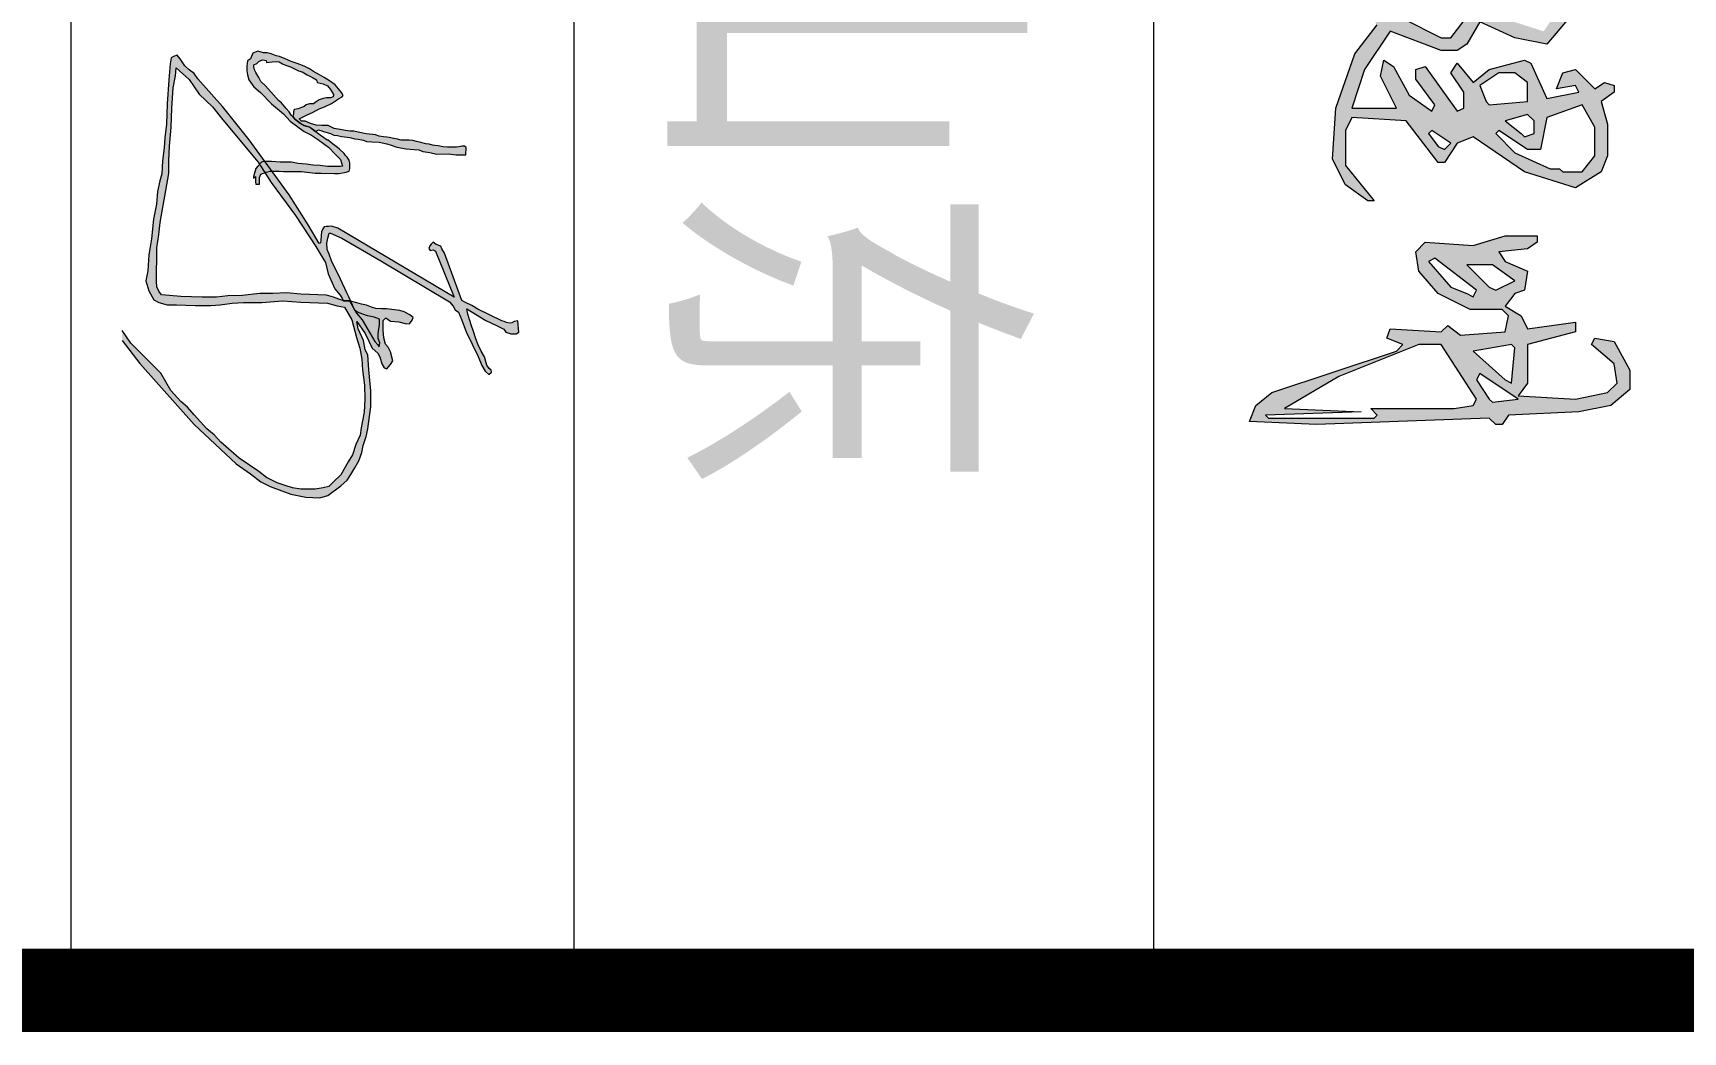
# Model space of a CAD drawing. Header units: inches. Extents: x -3733042 to -3450527, y 579159 to 997713.
# Drawn here: x -3553045 to -3550073, y 657438 to 659237 of the extents above; entities that cross this region are included whole.
import ezdxf
from ezdxf.enums import TextEntityAlignment as Align

# ---------------------------------------------------------------- set-up
doc = ezdxf.new("R2010")
doc.units = ezdxf.units.IN
doc.header["$LTSCALE"] = 1000
doc.header["$MEASUREMENT"] = 0
doc.linetypes.add('LENGSHUI', pattern=[22, 20, -1, 0, -1])
doc.layers.get('0').update_dxf_attribs({"lineweight": 18})
doc.layers.add('00签名', color=7, linetype='LENGSHUI', lineweight=18)
doc.layers.add('PUB_TITLE', color=153, linetype='Continuous', lineweight=18)
doc.styles.add('-黑体', font='', dxfattribs={"width": 0.7})
doc.styles.get('-黑体').set_extended_font_data('微软雅黑')

msp = doc.modelspace()

# ---------------------------------------------------------------- hatches: boundary and pattern name
at = {"layer": '00签名', "linetype": 'Continuous'}
h = msp.add_hatch(color=256, dxfattribs=at)
h.paths.add_polyline_path([(-3550220.5, 658986.6), (-3550208.9, 659015.4), (-3550208.9, 659073), (-3550220.5, 659113.3), (-3550197.4, 659130.6), (-3550197.4, 659142.1), (-3550214.7, 659147.9), (-3550232, 659136.4), (-3550266.5, 659170.9), (-3550289.6, 659165.2), (-3550301.1, 659136.4), (-3550266.5, 659142.1), (-3550260.8, 659130.6), (-3550318.4, 659119.1), (-3550347.2, 659182.4), (-3550358.7, 659188.2), (-3550422, 659170.9), (-3550450.9, 659147.9), (-3550479.7, 659182.4), (-3550491.2, 659165.2), (-3550468.1, 659130.6), (-3550468.1, 659101.8), (-3550479.7, 659096), (-3550537.3, 659176.7), (-3550554.5, 659170.9), (-3550554.5, 659153.6), (-3550520, 659107.6), (-3550525.7, 659096), (-3550566.1, 659124.8), (-3550594.8, 659176.7), (-3550612.1, 659188.2), (-3550617.9, 659159.4), (-3550589.1, 659101.8), (-3550669.7, 659101.8), (-3550646.7, 659170.9), (-3550600.6, 659240), (-3550508.4, 659205.5), (-3550479.7, 659205.5), (-3550462.4, 659217), (-3550439.3, 659257.3), (-3550376, 659228.5), (-3550318.4, 659217), (-3550255, 659291.9), (-3550255, 659309.2), (-3550272.3, 659314.9), (-3550324.1, 659240), (-3550450.9, 659280.4), (-3550491.2, 659228.5), (-3550508.4, 659228.5), (-3550577.6, 659263.1), (-3550543, 659303.4), (-3550514.2, 659366.8), (-3550525.7, 659378.3), (-3550635.2, 659343.7), (-3550664, 659303.4), (-3550623.7, 659251.6), (-3550664, 659199.7), (-3550698.5, 659101.8), (-3550704.3, 659009.6), (-3550681.2, 658963.6), (-3550640.9, 658934.8), (-3550629.4, 658934.8), (-3550681.2, 658998.1), (-3550681.2, 659061.5), (-3550669.7, 659084.5), (-3550571.8, 659078.8), (-3550514.2, 659003.9), (-3550502.7, 659003.9), (-3550479.7, 659038.4), (-3550450.9, 659050), (-3550358.7, 658986.6), (-3550266.5, 658957.8)], flags=0)
h.paths.add_polyline_path([(-3550255, 659107.6), (-3550232, 659067.2), (-3550232, 659015.4), (-3550255, 658986.6), (-3550289.6, 658986.6), (-3550295.3, 658992.4), (-3550312.6, 658992.4), (-3550376, 659021.2), (-3550410.5, 659055.7), (-3550404.8, 659061.5), (-3550352.9, 659026.9), (-3550329.9, 659026.9), (-3550318.4, 659084.5)], flags=0)
h.paths.add_polyline_path([(-3550352.9, 659113.3), (-3550422, 659107.6), (-3550427.8, 659113.3), (-3550439.3, 659142.1), (-3550404.8, 659165.2), (-3550376, 659165.2), (-3550352.9, 659147.9)], flags=0)
h.paths.add_polyline_path([(-3550341.4, 659078.8), (-3550341.4, 659055.7), (-3550358.7, 659050), (-3550364.5, 659055.7), (-3550393.3, 659078.8), (-3550352.9, 659090.3)], flags=0)
h.paths.add_polyline_path([(-3550491.2, 659038.4), (-3550502.7, 659026.9), (-3550514.2, 659032.7), (-3550531.5, 659055.7), (-3550525.7, 659061.5)], flags=0)
h.paths.add_polyline_path([(-3550560.3, 659332.2), (-3550606.4, 659274.6), (-3550612.1, 659280.4), (-3550635.2, 659309.2), (-3550566.1, 659343.7)], flags=0)
h.paths.add_polyline_path([(-3550266.5, 658698.6), (-3550266.5, 658715.9), (-3550352.9, 658704.4), (-3550364.5, 658727.4), (-3550393.3, 658744.7), (-3550376, 658767.7), (-3550358.7, 658773.5), (-3550352.9, 658808), (-3550393.3, 658825.3), (-3550404.8, 658842.6), (-3550352.9, 658848.4), (-3550335.6, 658859.9), (-3550335.6, 658871.4), (-3550393.3, 658871.4), (-3550450.9, 658854.1), (-3550537.3, 658859.9), (-3550554.5, 658842.6), (-3550548.8, 658808), (-3550514.2, 658767.7), (-3550456.6, 658738.9), (-3550399, 658738.9), (-3550387.5, 658727.4), (-3550393.3, 658698.6), (-3550473.9, 658692.8), (-3550496.9, 658710.1), (-3550508.4, 658698.6), (-3550600.6, 658704.4), (-3550606.4, 658687.1), (-3550577.6, 658675.6), (-3550589.1, 658664), (-3550813.7, 658589.2), (-3550842.5, 658566.1), (-3550854, 658537.3), (-3550733.1, 658531.6), (-3550422, 658543.1), (-3550410.5, 658531.6), (-3550399, 658531.6), (-3550387.5, 658548.8), (-3550260.8, 658554.6), (-3550203.2, 658566.1), (-3550168.6, 658594.9), (-3550168.6, 658629.5), (-3550197.4, 658681.3), (-3550232, 658687.1), (-3550237.7, 658675.6), (-3550197.4, 658641), (-3550191.7, 658606.4), (-3550208.9, 658589.2), (-3550266.5, 658577.6), (-3550370.2, 658583.4), (-3550352.9, 658606.4), (-3550352.9, 658675.6)], flags=0)
h.paths.add_polyline_path([(-3550376, 658669.8), (-3550381.7, 658606.4), (-3550393.3, 658612.2), (-3550450.9, 658664), (-3550381.7, 658675.6)], flags=0)
h.paths.add_polyline_path([(-3550410.5, 658773.5), (-3550422, 658779.2), (-3550462.4, 658819.6), (-3550416.3, 658819.6), (-3550376, 658790.8)], flags=0)
h.paths.add_polyline_path([(-3550370.2, 658577.6), (-3550416.3, 658571.9), (-3550422, 658577.6), (-3550445.1, 658612.2), (-3550439.3, 658623.7)], flags=0)
h.paths.add_polyline_path([(-3550450.9, 658762), (-3550462.4, 658767.7), (-3550491.2, 658779.2), (-3550531.5, 658825.3), (-3550520, 658831.1), (-3550445.1, 658773.5)], flags=0)
h.paths.add_polyline_path([(-3550445.1, 658577.6), (-3550450.9, 658566.1), (-3550485.4, 658560.4), (-3550635.2, 658560.4), (-3550623.7, 658548.8), (-3550629.4, 658543.1), (-3550819.5, 658543.1), (-3550825.3, 658548.8), (-3550652.5, 658554.6), (-3550790.7, 658560.4), (-3550692.8, 658618), (-3550548.8, 658675.6), (-3550508.4, 658675.6)], flags=0)
for points in [[(-3552264.5, 659030.5), (-3552267.5, 659033), (-3552272, 659033), (-3552277.6, 659032), (-3552282.1, 659031.5), (-3552288.1, 659031.5), (-3552292.6, 659031.5), (-3552298.2, 659031.5), (-3552306.2, 659032), (-3552314.8, 659033.5), (-3552320.8, 659034.5), (-3552325.3, 659035), (-3552331.3, 659036.5), (-3552337.4, 659037.5), (-3552346.4, 659039.6), (-3552353.9, 659041.6), (-3552360.5, 659043.1), (-3552367.5, 659044.1), (-3552375.1, 659044.1), (-3552381.6, 659044.1), (-3552388.1, 659045.6), (-3552395.1, 659047.1), (-3552403.2, 659048.6), (-3552407.7, 659049.1), (-3552413.2, 659050.1), (-3552421.3, 659051.1), (-3552427.8, 659053.6), (-3552432.8, 659054.1), (-3552439.4, 659054.6), (-3552444.9, 659055.6), (-3552459, 659058.6), (-3552467.1, 659060.4), (-3552473.4, 659060.4), (-3552481.6, 659061.3), (-3552491.5, 659063.1), (-3552502.3, 659064.9), (-3552513.1, 659070.3), (-3552524.9, 659070.3), (-3552534.8, 659071.2), (-3552544.7, 659073.9), (-3552554.7, 659078.4), (-3552561, 659078.4), (-3552565.5, 659082.1), (-3552558.3, 659085.7), (-3552551, 659089.3), (-3552541.1, 659093.8), (-3552529.4, 659100.1), (-3552519.5, 659103.7), (-3552506.8, 659110.1), (-3552494.2, 659118.2), (-3552487.9, 659121.8), (-3552486.1, 659124.5), (-3552488.8, 659129.9), (-3552494.2, 659136.2), (-3552500.5, 659143.5), (-3552510.4, 659150.7), (-3552520.4, 659157), (-3552528.5, 659161.5), (-3552539.3, 659167.8), (-3552546.5, 659172.4), (-3552556.5, 659176.9), (-3552569.1, 659182.3), (-3552579.9, 659185.9), (-3552590.8, 659190.4), (-3552600.7, 659194.9), (-3552607, 659195.8), (-3552616, 659199.4), (-3552623.2, 659201.3), (-3552629.6, 659201.3), (-3552639.5, 659204), (-3552648.5, 659200.4), (-3552653, 659190.4), (-3552658.4, 659186.8), (-3552659.3, 659176.9), (-3552659.3, 659168.7), (-3552658.4, 659161.5), (-3552655.7, 659152.5), (-3552646.7, 659139.9), (-3552635, 659129.9), (-3552615.1, 659109.2), (-3552593.5, 659091.1), (-3552581.7, 659078.4), (-3552556.5, 659059.5), (-3552542.9, 659053.2), (-3552532.1, 659045.9), (-3552512.2, 659031.5), (-3552499.6, 659017.9), (-3552490.6, 659008.9), (-3552487, 658997.2), (-3552491.5, 658996.3), (-3552502.3, 658996.3), (-3552514, 658996.3), (-3552527.6, 658998.1), (-3552540.2, 658999), (-3552552.9, 659000.8), (-3552567.3, 659001.7), (-3552579, 659004.4), (-3552588, 659004.4), (-3552599.8, 659004.4), (-3552615.1, 659005.3), (-3552625, 659005.3), (-3552629.6, 659005.3), (-3552633.2, 659004.4), (-3552639.5, 658997.2), (-3552643.1, 658992.7), (-3552645.8, 658984.5), (-3552647.6, 658978.2), (-3552647.6, 658976.4), (-3552647.6, 658974.6), (-3552644, 658978.2), (-3552644, 658974.6), (-3552644, 658968.3), (-3552643.1, 658964.7), (-3552636.8, 658964.7), (-3552636.8, 658971), (-3552636.8, 658976.4), (-3552634.1, 658982.7), (-3552625, 658986.3), (-3552617.8, 658988.2), (-3552610.6, 658988.2), (-3552601.6, 658988.2), (-3552593.5, 658987.2), (-3552578.1, 658987.2), (-3552568.2, 658987.2), (-3552561, 658987.2), (-3552536.6, 658984.5), (-3552525.8, 658984.5), (-3552501.4, 658983.6), (-3552493.3, 658983.6), (-3552480.7, 658986.3), (-3552475.2, 658988.2), (-3552474.3, 658992.7), (-3552474.3, 658996.3), (-3552474.3, 659002.6), (-3552475.2, 659008), (-3552478.9, 659013.4), (-3552482.5, 659017), (-3552484.3, 659019.8), (-3552492.4, 659027.9), (-3552496, 659030.6), (-3552498.7, 659032.4), (-3552505.9, 659037.8), (-3552513.1, 659044.1), (-3552515, 659044.1), (-3552521.3, 659048.7), (-3552527.6, 659053.2), (-3552532.1, 659056.8), (-3552535.7, 659059.5), (-3552541.1, 659064), (-3552546.5, 659067.6), (-3552556.5, 659070.3), (-3552562.8, 659073.9), (-3552573.6, 659082.1), (-3552579, 659088.4), (-3552583.5, 659094.7), (-3552588.9, 659101), (-3552597.1, 659111), (-3552602.5, 659115.5), (-3552611.5, 659125.4), (-3552625.9, 659141.7), (-3552634.1, 659149.8), (-3552637.7, 659157), (-3552643.1, 659166), (-3552645.8, 659170.6), (-3552646.7, 659176), (-3552646.7, 659179.6), (-3552641.3, 659182.3), (-3552637.7, 659185.9), (-3552634.1, 659187.7), (-3552630.5, 659188.6), (-3552625, 659187.7), (-3552624.1, 659184.1), (-3552614.2, 659185), (-3552607.9, 659185.9), (-3552601.6, 659185), (-3552595.3, 659181.4), (-3552589.8, 659178.7), (-3552580.8, 659176), (-3552572.7, 659171.5), (-3552566.4, 659168.7), (-3552560.1, 659166.9), (-3552551, 659161.5), (-3552541.1, 659157), (-3552533.9, 659152.5), (-3552533, 659148), (-3552522.2, 659145.3), (-3552514, 659141.7), (-3552508.6, 659135.3), (-3552503.2, 659126.3), (-3552504.1, 659121.8), (-3552508.6, 659120), (-3552515.9, 659120), (-3552522.2, 659119.1), (-3552529.4, 659116.4), (-3552534.8, 659112.8), (-3552539.3, 659109.2), (-3552546.5, 659109.2), (-3552552.9, 659107.3), (-3552556.5, 659104.6), (-3552561, 659102.8), (-3552567.3, 659100.1), (-3552574.5, 659099.2), (-3552575.4, 659094.7), (-3552575.4, 659092), (-3552576.9, 659086.4), (-3552573.6, 659082.1), (-3552563.5, 659074.7), (-3552556.5, 659070.3), (-3552552.7, 659069.3), (-3552546.5, 659068.1), (-3552541.1, 659064), (-3552535.7, 659059.5), (-3552530.2, 659062.8), (-3552524.5, 659060.7), (-3552523.1, 659060), (-3552509.1, 659056), (-3552502.9, 659053.2), (-3552496.2, 659052.6), (-3552489.2, 659050.6), (-3552483.8, 659050.1), (-3552474.3, 659048.6), (-3552464.9, 659046.1), (-3552459, 659045.9), (-3552449.7, 659043.7), (-3552444.1, 659041.6), (-3552434.3, 659041), (-3552421.1, 659040.1), (-3552407.7, 659037.6), (-3552399.8, 659035.2), (-3552389.3, 659031.1), (-3552372.9, 659028.1), (-3552358.4, 659027.4), (-3552349.7, 659026.8), (-3552342.8, 659023.7), (-3552330.2, 659021.8), (-3552317.1, 659018.7), (-3552297, 659019.3), (-3552282.6, 659017.4), (-3552270.7, 659017.4), (-3552265, 659017.4)], [(-3552883.9, 658683.2), (-3552852.1, 658641.8), (-3552754.4, 658531.8), (-3552679, 658460.7), (-3552653.2, 658442.8), (-3552634.1, 658428.7), (-3552617.8, 658420.3), (-3552580.2, 658406.2), (-3552553.2, 658401.2), (-3552528, 658400), (-3552513.4, 658404), (-3552490.2, 658421.1), (-3552478.7, 658431.5), (-3552472.3, 658442), (-3552465.3, 658453.9), (-3552457.8, 658466.4), (-3552452.4, 658481.3), (-3552449.9, 658493.8), (-3552444.9, 658510.2), (-3552441.4, 658524.1), (-3552438.4, 658546.5), (-3552436.4, 658563.9), (-3552436.4, 658592.3), (-3552439.9, 658630.1), (-3552441.4, 658657.5), (-3552446.4, 658666.5), (-3552449.4, 658682.9), (-3552458.8, 658703.8), (-3552461.3, 658717.2), (-3552446.4, 658695.8), (-3552434, 658669.4), (-3552423.5, 658660), (-3552420, 658653.5), (-3552416.5, 658641.1), (-3552412.1, 658634.1), (-3552407.6, 658632.1), (-3552401.1, 658639.6), (-3552396.7, 658646.5), (-3552401.1, 658662.5), (-3552405.1, 658670.9), (-3552410.1, 658676.4), (-3552412.6, 658687.9), (-3552414.1, 658700.8), (-3552414.1, 658719.2), (-3552409.5, 658723.9), (-3552400.7, 658718.2), (-3552385.7, 658717), (-3552374.4, 658713.8), (-3552366.9, 658713.2), (-3552361.9, 658719.5), (-3552360, 658724.5), (-3552366.2, 658729.5), (-3552376.3, 658734.6), (-3552383.8, 658737.1), (-3552393.8, 658738.3), (-3552408.3, 658740.2), (-3552417, 658740.2), (-3552427.1, 658740.8), (-3552435.2, 658743.3), (-3552444, 658746.5), (-3552452.8, 658748.4), (-3552461.6, 658750.9), (-3552475.4, 658754.6), (-3552484.8, 658754.6), (-3552493.6, 658757.8), (-3552503.6, 658760.9), (-3552516.2, 658764.7), (-3552562.1, 658766.6), (-3552588, 658768.9), (-3552612.8, 658767.8), (-3552636.4, 658767.8), (-3552668, 658764.4), (-3552693.9, 658763.3), (-3552714.1, 658761), (-3552740.1, 658761), (-3552778.4, 658762.1), (-3552798.6, 658764.4), (-3552813.3, 658765.6), (-3552817.8, 658772.2), (-3552821.7, 658780), (-3552822.2, 658789.5), (-3552822.2, 658808.9), (-3552821.7, 658827.8), (-3552821.7, 658850.1), (-3552818.3, 658874), (-3552815.5, 658895.6), (-3552800, 658984), (-3552800, 659007.1), (-3552798.6, 659033.1), (-3552795.8, 659067.4), (-3552794.4, 659101.8), (-3552792.3, 659138.2), (-3552788.1, 659160), (-3552786.7, 659174), (-3552763.6, 659152.9), (-3552745.4, 659127), (-3552721.6, 659103.9), (-3552702.7, 659080.7), (-3552639, 659004.2), (-3552615.5, 658967.5), (-3552571.9, 658908.2), (-3552535.4, 658852.4), (-3552527.7, 658839.3), (-3552517.9, 658823.7), (-3552513.1, 658803.2), (-3552500.9, 658776), (-3552491.6, 658764.8), (-3552487.8, 658758.9), (-3552485.7, 658754.6), (-3552474.9, 658754.6), (-3552462, 658732.6), (-3552452.1, 658720.1), (-3552437.5, 658695.5), (-3552428.8, 658681.3), (-3552423.7, 658675.3), (-3552421.1, 658671.4), (-3552420.2, 658678.7), (-3552422.8, 658686.5), (-3552423.2, 658695.1), (-3552420.6, 658711.9), (-3552420.6, 658721.4), (-3552430.1, 658725.3), (-3552442.2, 658727.4), (-3552450.8, 658730.5), (-3552460.3, 658734.3), (-3552465, 658737.4), (-3552475.8, 658761.9), (-3552479.7, 658768.8), (-3552483.1, 658777), (-3552487.4, 658785.6), (-3552494.3, 658801.2), (-3552501.7, 658815.4), (-3552507.3, 658826.6), (-3552511.1, 658838.3), (-3552514.6, 658846.9), (-3552515.4, 658858.1), (-3552513.7, 658867.6), (-3552511.1, 658876.2), (-3552508.6, 658876.6), (-3552488.3, 658867.6), (-3552418.1, 658826.8), (-3552294.6, 658752.9), (-3552288, 658745), (-3552284.6, 658738.3), (-3552278.4, 658733.9), (-3552272.1, 658720), (-3552264.4, 658698.8), (-3552243.2, 658654), (-3552236.5, 658638.1), (-3552230.2, 658628), (-3552223.5, 658621.7), (-3552218.7, 658626), (-3552219.7, 658629.4), (-3552223, 658632.8), (-3552227.4, 658638.6), (-3552231.7, 658653.5), (-3552237.5, 658664.1), (-3552243.2, 658675.2), (-3552247.1, 658686.2), (-3552251.9, 658701.2), (-3552254.8, 658709.4), (-3552258.6, 658720.9), (-3552261.5, 658730.6), (-3552263, 658736.3), (-3552263.5, 658740.2), (-3552229.3, 658719), (-3552210, 658710.3), (-3552197, 658703.6), (-3552193.2, 658698.3), (-3552184, 658694.9), (-3552174.4, 658694.9), (-3552169.9, 658698), (-3552171.4, 658718.3), (-3552178, 658717.4), (-3552182.2, 658715), (-3552186.5, 658714.1), (-3552191.7, 658715.5), (-3552196, 658717.4), (-3552200.2, 658718.8), (-3552243.3, 658739.6), (-3552254.1, 658746.3), (-3552266, 658751.5), (-3552272.6, 658755.2), (-3552303.3, 658840.4), (-3552308.1, 658848), (-3552310, 658852.8), (-3552318.5, 658856.1), (-3552324.2, 658860), (-3552327.5, 658856.4), (-3552329.9, 658853.4), (-3552331.5, 658848.7), (-3552329.2, 658845.4), (-3552323.9, 658846.4), (-3552319.9, 658844.1), (-3552286, 658761), (-3552495.6, 658885.7), (-3552507.2, 658889.2), (-3552512.4, 658888.5), (-3552516.5, 658888.5), (-3552520.2, 658888.1), (-3552522.8, 658884), (-3552525, 658878.8), (-3552525.7, 658872.1), (-3552526.5, 658863.6), (-3552526.8, 658858.8), (-3552529.1, 658857.7), (-3552548.9, 658891.3), (-3552583.4, 658945.5), (-3552655.5, 659044.8), (-3552703.4, 659104.7), (-3552747.7, 659154.5), (-3552754.3, 659163.7), (-3552763.5, 659170.4), (-3552771, 659177.9), (-3552779.4, 659190.4), (-3552785.3, 659197.1), (-3552791.9, 659194.6), (-3552796.1, 659192.1), (-3552797.8, 659181.2), (-3552800.3, 659152.8), (-3552802.8, 659109.3), (-3552804.5, 659072.5), (-3552807, 659048.3), (-3552808.7, 659029.9), (-3552811.2, 659006.5), (-3552812.8, 658983.1), (-3552816.2, 658970.5), (-3552820.4, 658951.3), (-3552822, 658928.7), (-3552827.9, 658901.9), (-3552831.2, 658866), (-3552836.2, 658837.6), (-3552837.9, 658808.3), (-3552841.2, 658790.7), (-3552836.2, 658772.3), (-3552827, 658756.4), (-3552817.8, 658751.4), (-3552802.8, 658747.2), (-3552786.1, 658747.2), (-3552752.7, 658746.4), (-3552724.3, 658746.4), (-3552707.5, 658747.2), (-3552685.8, 658750.6), (-3552665.8, 658751.4), (-3552644.9, 658751.4), (-3552632.3, 658751.4), (-3552594.7, 658754.8), (-3552562.1, 658752.3), (-3552514.5, 658750.6), (-3552497, 658745.6), (-3552483.6, 658743.1), (-3552470.2, 658720.5), (-3552461.9, 658688.7), (-3552456, 658669.5), (-3552452.7, 658649.4), (-3552451, 658630.2), (-3552447.7, 658602.6), (-3552446.8, 658577.5), (-3552448.5, 658554.1), (-3552453.5, 658525.6), (-3552455.2, 658512.3), (-3552463.5, 658495.5), (-3552469.4, 658477.1), (-3552476.9, 658464.6), (-3552490.3, 658441.2), (-3552503.6, 658428.7), (-3552512, 658420.3), (-3552522, 658417.8), (-3552536.2, 658415.3), (-3552552.1, 658415.3), (-3552562.1, 658415.3), (-3552577.2, 658417.8), (-3552590.5, 658422), (-3552604.8, 658427), (-3552624, 658436.2), (-3552638.2, 658447), (-3552673.3, 658471.2), (-3552706.3, 658499.7), (-3552718.3, 658513.3), (-3552731.8, 658523.8), (-3552754.3, 658549.3), (-3552766.3, 658562.8), (-3552778.3, 658573.3), (-3552796.4, 658592.8), (-3552814.4, 658624.4), (-3552868.4, 658678.4), (-3552883.9, 658700.8)]]:
    msp.add_hatch(color=256, dxfattribs=at).paths.add_polyline_path(points, flags=0)

# ---------------------------------------------------------------- linework, layer by layer
for points in [[(-3550255, 659291.9), (-3550318.4, 659217), (-3550376, 659228.5), (-3550439.3, 659257.3), (-3550462.4, 659217), (-3550479.7, 659205.5), (-3550508.4, 659205.5), (-3550600.6, 659240), (-3550646.7, 659170.9), (-3550669.7, 659101.8), (-3550589.1, 659101.8), (-3550617.9, 659159.4), (-3550612.1, 659188.2), (-3550594.8, 659176.7), (-3550566.1, 659124.8), (-3550525.7, 659096), (-3550520, 659107.6), (-3550554.5, 659153.6), (-3550554.5, 659170.9), (-3550537.3, 659176.7), (-3550479.7, 659096), (-3550468.1, 659101.8), (-3550468.1, 659130.6), (-3550491.2, 659165.2), (-3550479.7, 659182.4), (-3550450.9, 659147.9), (-3550422, 659170.9), (-3550358.7, 659188.2), (-3550347.2, 659182.4), (-3550318.4, 659119.1), (-3550260.8, 659130.6), (-3550266.5, 659142.1), (-3550301.1, 659136.4), (-3550289.6, 659165.2), (-3550266.5, 659170.9), (-3550232, 659136.4), (-3550214.7, 659147.9), (-3550197.4, 659142.1), (-3550197.4, 659130.6), (-3550220.5, 659113.3), (-3550208.9, 659073), (-3550208.9, 659015.4), (-3550220.5, 658986.6), (-3550266.5, 658957.8), (-3550358.7, 658986.6), (-3550450.9, 659050), (-3550479.7, 659038.4), (-3550502.7, 659003.9), (-3550514.2, 659003.9), (-3550571.8, 659078.8), (-3550669.7, 659084.5), (-3550681.2, 659061.5), (-3550681.2, 658998.1), (-3550629.4, 658934.8)], [(-3550577.6, 659263.1), (-3550508.4, 659228.5), (-3550491.2, 659228.5), (-3550450.9, 659280.4)], [(-3550629.4, 658934.8), (-3550640.9, 658934.8), (-3550681.2, 658963.6), (-3550704.3, 659009.6), (-3550698.5, 659101.8), (-3550664, 659199.7), (-3550623.7, 659251.6)], [(-3552883.9, 658683.2), (-3552852.1, 658641.8), (-3552754.4, 658531.8), (-3552679, 658460.7), (-3552653.2, 658442.8), (-3552634.1, 658428.7), (-3552617.8, 658420.3), (-3552580.2, 658406.2), (-3552553.2, 658401.2), (-3552528, 658400), (-3552513.4, 658404), (-3552490.2, 658421.1), (-3552478.7, 658431.5), (-3552472.3, 658442), (-3552465.3, 658453.9), (-3552457.8, 658466.4), (-3552452.4, 658481.3), (-3552449.9, 658493.8), (-3552444.9, 658510.2), (-3552441.4, 658524.1), (-3552438.4, 658546.5), (-3552436.4, 658563.9), (-3552436.4, 658592.3), (-3552439.9, 658630.1), (-3552441.4, 658657.5), (-3552446.4, 658666.5), (-3552449.4, 658682.9), (-3552458.8, 658703.8), (-3552461.3, 658717.2), (-3552446.4, 658695.8), (-3552434, 658669.4), (-3552423.5, 658660), (-3552420, 658653.5), (-3552416.5, 658641.1), (-3552412.1, 658634.1), (-3552407.6, 658632.1), (-3552401.1, 658639.6), (-3552396.7, 658646.5), (-3552401.1, 658662.5), (-3552405.1, 658670.9), (-3552410.1, 658676.4), (-3552412.6, 658687.9), (-3552414.1, 658700.8), (-3552414.1, 658719.2), (-3552409.5, 658723.9), (-3552400.7, 658718.2), (-3552385.7, 658717), (-3552374.4, 658713.8), (-3552366.9, 658713.2), (-3552361.9, 658719.5), (-3552360, 658724.5), (-3552366.2, 658729.5), (-3552376.3, 658734.6), (-3552383.8, 658737.1), (-3552393.8, 658738.3), (-3552408.3, 658740.2), (-3552417, 658740.2), (-3552427.1, 658740.8), (-3552435.2, 658743.3), (-3552444, 658746.5), (-3552452.8, 658748.4), (-3552461.6, 658750.9), (-3552475.4, 658754.6), (-3552484.8, 658754.6), (-3552493.6, 658757.8), (-3552503.6, 658760.9), (-3552516.2, 658764.7), (-3552562.1, 658766.6), (-3552588, 658768.9), (-3552612.8, 658767.8), (-3552636.4, 658767.8), (-3552668, 658764.4), (-3552693.9, 658763.3), (-3552714.1, 658761), (-3552740.1, 658761), (-3552778.4, 658762.1), (-3552798.6, 658764.4), (-3552813.3, 658765.6), (-3552817.8, 658772.2), (-3552821.7, 658780), (-3552822.2, 658789.5), (-3552822.2, 658808.9), (-3552821.7, 658827.8), (-3552821.7, 658850.1), (-3552818.3, 658874), (-3552815.5, 658895.6), (-3552800, 658984), (-3552800, 659007.1), (-3552798.6, 659033.1), (-3552795.8, 659067.4), (-3552794.4, 659101.8), (-3552792.3, 659138.2), (-3552788.1, 659160), (-3552786.7, 659174), (-3552763.6, 659152.9), (-3552745.4, 659127), (-3552721.6, 659103.9), (-3552702.7, 659080.7), (-3552639, 659004.2), (-3552615.5, 658967.5), (-3552571.9, 658908.2), (-3552535.4, 658852.4), (-3552527.7, 658839.3), (-3552517.9, 658823.7), (-3552513.1, 658803.2), (-3552500.9, 658776), (-3552491.6, 658764.8), (-3552487.8, 658758.9), (-3552485.7, 658754.6), (-3552474.9, 658754.6), (-3552462, 658732.6), (-3552452.1, 658720.1), (-3552437.5, 658695.5), (-3552428.8, 658681.3), (-3552423.7, 658675.3), (-3552421.1, 658671.4), (-3552420.2, 658678.7), (-3552422.8, 658686.5), (-3552423.2, 658695.1), (-3552420.6, 658711.9), (-3552420.6, 658721.4), (-3552430.1, 658725.3), (-3552442.2, 658727.4), (-3552450.8, 658730.5), (-3552460.3, 658734.3), (-3552465, 658737.4), (-3552475.8, 658761.9), (-3552479.7, 658768.8), (-3552483.1, 658777), (-3552487.4, 658785.6), (-3552494.3, 658801.2), (-3552501.7, 658815.4), (-3552507.3, 658826.6), (-3552511.1, 658838.3), (-3552514.6, 658846.9), (-3552515.4, 658858.1), (-3552513.7, 658867.6), (-3552511.1, 658876.2), (-3552508.6, 658876.6), (-3552488.3, 658867.6), (-3552418.1, 658826.8), (-3552294.6, 658752.9), (-3552288, 658745), (-3552284.6, 658738.3), (-3552278.4, 658733.9), (-3552272.1, 658720), (-3552264.4, 658698.8), (-3552243.2, 658654), (-3552236.5, 658638.1), (-3552230.2, 658628), (-3552223.5, 658621.7), (-3552218.7, 658626), (-3552219.7, 658629.4), (-3552223, 658632.8), (-3552227.4, 658638.6), (-3552231.7, 658653.5), (-3552237.5, 658664.1), (-3552243.2, 658675.2), (-3552247.1, 658686.2), (-3552251.9, 658701.2), (-3552254.8, 658709.4), (-3552258.6, 658720.9), (-3552261.5, 658730.6), (-3552263, 658736.3), (-3552263.5, 658740.2), (-3552229.3, 658719), (-3552210, 658710.3), (-3552197, 658703.6), (-3552193.2, 658698.3), (-3552184, 658694.9), (-3552174.4, 658694.9), (-3552169.9, 658698), (-3552171.4, 658718.3), (-3552178, 658717.4), (-3552182.2, 658715), (-3552186.5, 658714.1), (-3552191.7, 658715.5), (-3552196, 658717.4), (-3552200.2, 658718.8), (-3552243.3, 658739.6), (-3552254.1, 658746.3), (-3552266, 658751.5), (-3552272.6, 658755.2), (-3552303.3, 658840.4), (-3552308.1, 658848), (-3552310, 658852.8), (-3552318.5, 658856.1), (-3552324.2, 658860), (-3552327.5, 658856.4), (-3552329.9, 658853.4), (-3552331.5, 658848.7), (-3552329.2, 658845.4), (-3552323.9, 658846.4), (-3552319.9, 658844.1), (-3552286, 658761), (-3552495.6, 658885.7), (-3552507.2, 658889.2), (-3552512.4, 658888.5), (-3552516.5, 658888.5), (-3552520.2, 658888.1), (-3552522.8, 658884), (-3552525, 658878.8), (-3552525.7, 658872.1), (-3552526.5, 658863.6), (-3552526.8, 658858.8), (-3552529.1, 658857.7), (-3552548.9, 658891.3), (-3552583.4, 658945.5), (-3552655.5, 659044.8), (-3552703.4, 659104.7), (-3552747.7, 659154.5), (-3552754.3, 659163.7), (-3552763.5, 659170.4), (-3552771, 659177.9), (-3552779.4, 659190.4), (-3552785.3, 659197.1), (-3552791.9, 659194.6), (-3552796.1, 659192.1), (-3552797.8, 659181.2), (-3552800.3, 659152.8), (-3552802.8, 659109.3), (-3552804.5, 659072.5), (-3552807, 659048.3), (-3552808.7, 659029.9), (-3552811.2, 659006.5), (-3552812.8, 658983.1), (-3552816.2, 658970.5), (-3552820.4, 658951.3), (-3552822, 658928.7), (-3552827.9, 658901.9), (-3552831.2, 658866), (-3552836.2, 658837.6), (-3552837.9, 658808.3), (-3552841.2, 658790.7), (-3552836.2, 658772.3), (-3552827, 658756.4), (-3552817.8, 658751.4), (-3552802.8, 658747.2), (-3552786.1, 658747.2), (-3552752.7, 658746.4), (-3552724.3, 658746.4), (-3552707.5, 658747.2), (-3552685.8, 658750.6), (-3552665.8, 658751.4), (-3552644.9, 658751.4), (-3552632.3, 658751.4), (-3552594.7, 658754.8), (-3552562.1, 658752.3), (-3552514.5, 658750.6), (-3552497, 658745.6), (-3552483.6, 658743.1), (-3552470.2, 658720.5), (-3552461.9, 658688.7), (-3552456, 658669.5), (-3552452.7, 658649.4), (-3552451, 658630.2), (-3552447.7, 658602.6), (-3552446.8, 658577.5), (-3552448.5, 658554.1), (-3552453.5, 658525.6), (-3552455.2, 658512.3), (-3552463.5, 658495.5), (-3552469.4, 658477.1), (-3552476.9, 658464.6), (-3552490.3, 658441.2), (-3552503.6, 658428.7), (-3552512, 658420.3), (-3552522, 658417.8), (-3552536.2, 658415.3), (-3552552.1, 658415.3), (-3552562.1, 658415.3), (-3552577.2, 658417.8), (-3552590.5, 658422), (-3552604.8, 658427), (-3552624, 658436.2), (-3552638.2, 658447), (-3552673.3, 658471.2), (-3552706.3, 658499.7), (-3552718.3, 658513.3), (-3552731.8, 658523.8), (-3552754.3, 658549.3), (-3552766.3, 658562.8), (-3552778.3, 658573.3), (-3552796.4, 658592.8), (-3552814.4, 658624.4), (-3552868.4, 658678.4), (-3552883.9, 658700.8)], [(-3550427.8, 659113.3), (-3550422, 659107.6), (-3550352.9, 659113.3), (-3550352.9, 659147.9), (-3550376, 659165.2), (-3550404.8, 659165.2), (-3550439.3, 659142.1), (-3550427.8, 659113.3)], [(-3550295.3, 658992.4), (-3550289.6, 658986.6), (-3550255, 658986.6), (-3550232, 659015.4), (-3550232, 659067.2), (-3550255, 659107.6), (-3550318.4, 659084.5), (-3550329.9, 659026.9), (-3550352.9, 659026.9), (-3550404.8, 659061.5), (-3550410.5, 659055.7), (-3550376, 659021.2), (-3550312.6, 658992.4), (-3550295.3, 658992.4)], [(-3550364.5, 659055.7), (-3550358.7, 659050), (-3550341.4, 659055.7), (-3550341.4, 659078.8), (-3550352.9, 659090.3), (-3550393.3, 659078.8), (-3550364.5, 659055.7)], [(-3550514.2, 659032.7), (-3550502.7, 659026.9), (-3550491.2, 659038.4), (-3550525.7, 659061.5), (-3550531.5, 659055.7), (-3550514.2, 659032.7)], [(-3550399, 658531.6), (-3550410.5, 658531.6), (-3550422, 658543.1), (-3550733.1, 658531.6), (-3550854, 658537.3), (-3550842.5, 658566.1), (-3550813.7, 658589.2), (-3550589.1, 658664), (-3550577.6, 658675.6), (-3550606.4, 658687.1), (-3550600.6, 658704.4), (-3550508.4, 658698.6), (-3550496.9, 658710.1), (-3550473.9, 658692.8), (-3550393.3, 658698.6), (-3550387.5, 658727.4), (-3550399, 658738.9), (-3550456.6, 658738.9), (-3550514.2, 658767.7), (-3550548.8, 658808), (-3550554.5, 658842.6), (-3550537.3, 658859.9), (-3550450.9, 658854.1), (-3550393.3, 658871.4), (-3550335.6, 658871.4), (-3550335.6, 658859.9), (-3550352.9, 658848.4), (-3550404.8, 658842.6), (-3550393.3, 658825.3), (-3550352.9, 658808), (-3550358.7, 658773.5), (-3550376, 658767.7), (-3550393.3, 658744.7), (-3550364.5, 658727.4), (-3550352.9, 658704.4), (-3550266.5, 658715.9), (-3550266.5, 658698.6), (-3550352.9, 658675.6), (-3550352.9, 658606.4), (-3550370.2, 658583.4), (-3550266.5, 658577.6), (-3550208.9, 658589.2), (-3550191.7, 658606.4), (-3550197.4, 658641), (-3550237.7, 658675.6), (-3550232, 658687.1), (-3550197.4, 658681.3), (-3550168.6, 658629.5), (-3550168.6, 658594.9), (-3550203.2, 658566.1), (-3550260.8, 658554.6), (-3550387.5, 658548.8), (-3550399, 658531.6)], [(-3550462.4, 658767.7), (-3550450.9, 658762), (-3550445.1, 658773.5), (-3550520, 658831.1), (-3550531.5, 658825.3), (-3550491.2, 658779.2), (-3550462.4, 658767.7)], [(-3550422, 658779.2), (-3550410.5, 658773.5), (-3550376, 658790.8), (-3550416.3, 658819.6), (-3550462.4, 658819.6), (-3550422, 658779.2)], [(-3550825.3, 658548.8), (-3550819.5, 658543.1), (-3550629.4, 658543.1), (-3550623.7, 658548.8), (-3550635.2, 658560.4), (-3550485.4, 658560.4), (-3550450.9, 658566.1), (-3550445.1, 658577.6), (-3550508.4, 658675.6), (-3550548.8, 658675.6), (-3550692.8, 658618), (-3550790.7, 658560.4), (-3550652.5, 658554.6), (-3550825.3, 658548.8)], [(-3550393.3, 658612.2), (-3550381.7, 658606.4), (-3550376, 658669.8), (-3550381.7, 658675.6), (-3550450.9, 658664), (-3550393.3, 658612.2)], [(-3550422, 658577.6), (-3550416.3, 658571.9), (-3550370.2, 658577.6), (-3550439.3, 658623.7), (-3550445.1, 658612.2), (-3550422, 658577.6)]]:
    msp.add_lwpolyline(points, dxfattribs=at)
msp.add_lwpolyline([(-3552264.5, 659030.5), (-3552267.5, 659033), (-3552272, 659033), (-3552277.6, 659032), (-3552282.1, 659031.5), (-3552288.1, 659031.5), (-3552292.6, 659031.5), (-3552298.2, 659031.5), (-3552306.2, 659032), (-3552314.8, 659033.5), (-3552320.8, 659034.5), (-3552325.3, 659035), (-3552331.3, 659036.5), (-3552337.4, 659037.5), (-3552346.4, 659039.6), (-3552353.9, 659041.6), (-3552360.5, 659043.1), (-3552367.5, 659044.1), (-3552375.1, 659044.1), (-3552381.6, 659044.1), (-3552388.1, 659045.6), (-3552395.1, 659047.1), (-3552403.2, 659048.6), (-3552407.7, 659049.1), (-3552413.2, 659050.1), (-3552421.3, 659051.1), (-3552427.8, 659053.6), (-3552432.8, 659054.1), (-3552439.4, 659054.6), (-3552444.9, 659055.6), (-3552459, 659058.6), (-3552467.1, 659060.4), (-3552473.4, 659060.4), (-3552481.6, 659061.3), (-3552491.5, 659063.1), (-3552502.3, 659064.9), (-3552513.1, 659070.3), (-3552524.9, 659070.3), (-3552534.8, 659071.2), (-3552544.7, 659073.9), (-3552554.7, 659078.4), (-3552561, 659078.4), (-3552565.5, 659082.1), (-3552558.3, 659085.7), (-3552551, 659089.3), (-3552541.1, 659093.8), (-3552529.4, 659100.1), (-3552519.5, 659103.7), (-3552506.8, 659110.1), (-3552494.2, 659118.2), (-3552487.9, 659121.8), (-3552486.1, 659124.5), (-3552488.8, 659129.9), (-3552494.2, 659136.2), (-3552500.5, 659143.5), (-3552510.4, 659150.7), (-3552520.4, 659157), (-3552528.5, 659161.5), (-3552539.3, 659167.8), (-3552546.5, 659172.4), (-3552556.5, 659176.9), (-3552569.1, 659182.3), (-3552579.9, 659185.9), (-3552590.8, 659190.4), (-3552600.7, 659194.9), (-3552607, 659195.8), (-3552616, 659199.4), (-3552623.2, 659201.3), (-3552629.6, 659201.3), (-3552639.5, 659204), (-3552648.5, 659200.4), (-3552653, 659190.4), (-3552658.4, 659186.8), (-3552659.3, 659176.9), (-3552659.3, 659168.7), (-3552658.4, 659161.5), (-3552655.7, 659152.5), (-3552646.7, 659139.9), (-3552635, 659129.9), (-3552615.1, 659109.2), (-3552593.5, 659091.1), (-3552581.7, 659078.4), (-3552556.5, 659059.5), (-3552542.9, 659053.2), (-3552532.1, 659045.9), (-3552512.2, 659031.5), (-3552499.6, 659017.9), (-3552490.6, 659008.9), (-3552487, 658997.2), (-3552491.5, 658996.3), (-3552502.3, 658996.3), (-3552514, 658996.3), (-3552527.6, 658998.1), (-3552540.2, 658999), (-3552552.9, 659000.8), (-3552567.3, 659001.7), (-3552579, 659004.4), (-3552588, 659004.4), (-3552599.8, 659004.4), (-3552615.1, 659005.3), (-3552625, 659005.3), (-3552629.6, 659005.3), (-3552633.2, 659004.4), (-3552639.5, 658997.2), (-3552643.1, 658992.7), (-3552645.8, 658984.5), (-3552647.6, 658978.2), (-3552647.6, 658976.4), (-3552647.6, 658974.6), (-3552644, 658978.2), (-3552644, 658974.6), (-3552644, 658968.3), (-3552643.1, 658964.7), (-3552636.8, 658964.7), (-3552636.8, 658971), (-3552636.8, 658976.4), (-3552634.1, 658982.7), (-3552625, 658986.3), (-3552617.8, 658988.2), (-3552610.6, 658988.2), (-3552601.6, 658988.2), (-3552593.5, 658987.2), (-3552578.1, 658987.2), (-3552568.2, 658987.2), (-3552561, 658987.2), (-3552536.6, 658984.5), (-3552525.8, 658984.5), (-3552501.4, 658983.6), (-3552493.3, 658983.6), (-3552480.7, 658986.3), (-3552475.2, 658988.2), (-3552474.3, 658992.7), (-3552474.3, 658996.3), (-3552474.3, 659002.6), (-3552475.2, 659008), (-3552478.9, 659013.4), (-3552482.5, 659017), (-3552484.3, 659019.8), (-3552492.4, 659027.9), (-3552496, 659030.6), (-3552498.7, 659032.4), (-3552505.9, 659037.8), (-3552513.1, 659044.1), (-3552515, 659044.1), (-3552521.3, 659048.7), (-3552527.6, 659053.2), (-3552532.1, 659056.8), (-3552535.7, 659059.5), (-3552541.1, 659064), (-3552546.5, 659067.6), (-3552556.5, 659070.3), (-3552562.8, 659073.9), (-3552573.6, 659082.1), (-3552579, 659088.4), (-3552583.5, 659094.7), (-3552588.9, 659101), (-3552597.1, 659111), (-3552602.5, 659115.5), (-3552611.5, 659125.4), (-3552625.9, 659141.7), (-3552634.1, 659149.8), (-3552637.7, 659157), (-3552643.1, 659166), (-3552645.8, 659170.6), (-3552646.7, 659176), (-3552646.7, 659179.6), (-3552641.3, 659182.3), (-3552637.7, 659185.9), (-3552634.1, 659187.7), (-3552630.5, 659188.6), (-3552625, 659187.7), (-3552624.1, 659184.1), (-3552614.2, 659185), (-3552607.9, 659185.9), (-3552601.6, 659185), (-3552595.3, 659181.4), (-3552589.8, 659178.7), (-3552580.8, 659176), (-3552572.7, 659171.5), (-3552566.4, 659168.7), (-3552560.1, 659166.9), (-3552551, 659161.5), (-3552541.1, 659157), (-3552533.9, 659152.5), (-3552533, 659148), (-3552522.2, 659145.3), (-3552514, 659141.7), (-3552508.6, 659135.3), (-3552503.2, 659126.3), (-3552504.1, 659121.8), (-3552508.6, 659120), (-3552515.9, 659120), (-3552522.2, 659119.1), (-3552529.4, 659116.4), (-3552534.8, 659112.8), (-3552539.3, 659109.2), (-3552546.5, 659109.2), (-3552552.9, 659107.3), (-3552556.5, 659104.6), (-3552561, 659102.8), (-3552567.3, 659100.1), (-3552574.5, 659099.2), (-3552575.4, 659094.7), (-3552575.4, 659092), (-3552576.9, 659086.4), (-3552573.6, 659082.1), (-3552563.5, 659074.7), (-3552556.5, 659070.3), (-3552552.7, 659069.3), (-3552546.5, 659068.1), (-3552541.1, 659064), (-3552535.7, 659059.5), (-3552530.2, 659062.8), (-3552524.5, 659060.7), (-3552523.1, 659060), (-3552509.1, 659056), (-3552502.9, 659053.2), (-3552496.2, 659052.6), (-3552489.2, 659050.6), (-3552483.8, 659050.1), (-3552474.3, 659048.6), (-3552464.9, 659046.1), (-3552459, 659045.9), (-3552449.7, 659043.7), (-3552444.1, 659041.6), (-3552434.3, 659041), (-3552421.1, 659040.1), (-3552407.7, 659037.6), (-3552399.8, 659035.2), (-3552389.3, 659031.1), (-3552372.9, 659028.1), (-3552358.4, 659027.4), (-3552349.7, 659026.8), (-3552342.8, 659023.7), (-3552330.2, 659021.8), (-3552317.1, 659018.7), (-3552297, 659019.3), (-3552282.6, 659017.4), (-3552270.7, 659017.4), (-3552265, 659017.4)], close=True, dxfattribs=at)
at = {"layer": 'PUB_TITLE'}
for p, q in [((-3552976.8, 663826.8), (-3552976.8, 657512.6)), ((-3551026.8, 663826.8), (-3551026.8, 657512.6)), ((-3552070.9, 660669.7), (-3552070.9, 657512.6))]:
    msp.add_line(p, q, dxfattribs=at)
msp.add_lwpolyline([(-3560476.8, 657512.6, 150, 150, 0), (-3500476.8, 657512.6, 150, 150, 0), (-3500476.8, 763712.6, 150, 150, 0), (-3560476.8, 763712.6, 150, 150, 0)], format="xyseb", close=True, dxfattribs=at)

# ---------------------------------------------------------------- texts
at = {"style": '-黑体', "width": 0.8}
msp.add_text('卢山东', height=525, rotation=270, dxfattribs=at).set_placement((-3551585.3, 660118), align=Align.MIDDLE_LEFT)

doc.saveas('drawing.dxf')
